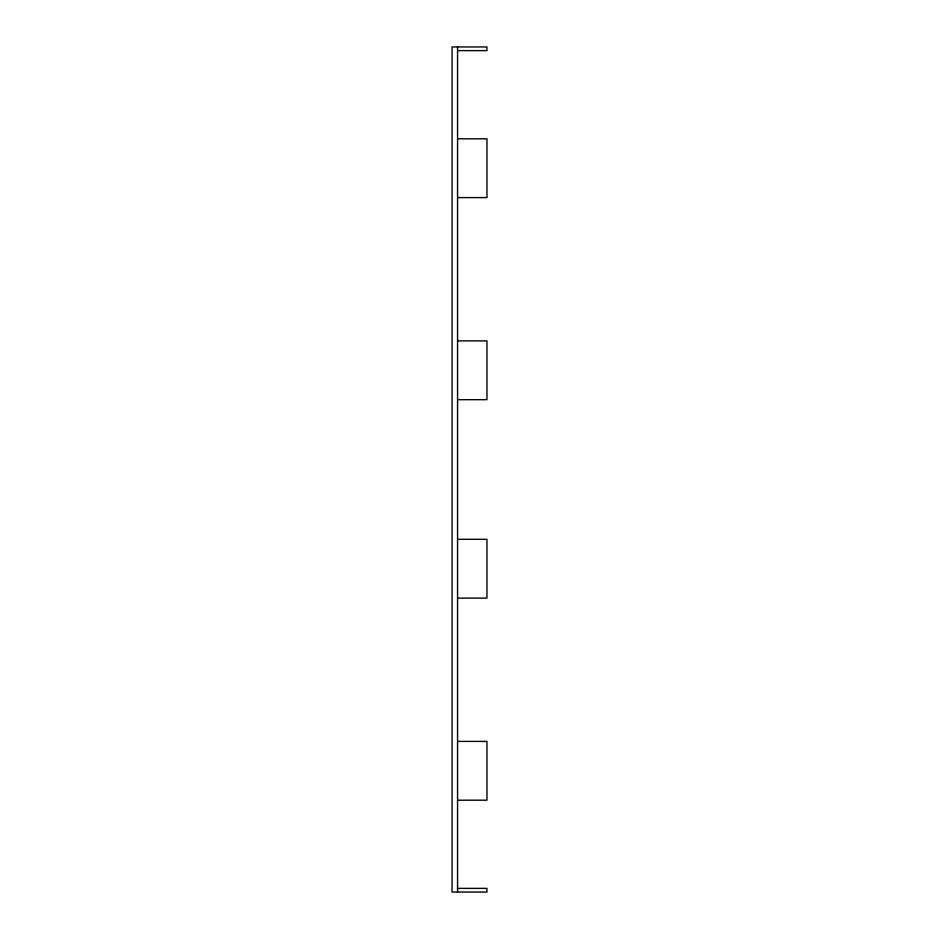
<?xml version="1.0" encoding="UTF-8"?>
<svg xmlns="http://www.w3.org/2000/svg" width="939" height="939" viewBox="0 0 939 939"><rect width="100%" height="100%" fill="white"/><g stroke="black" fill="none" stroke-linecap="round" stroke-linejoin="round"><path stroke-width="1.41" d="M457.563 50.624L486.954 50.624L486.954 46.95L452.046 46.95L452.046 892.05L486.954 892.05L486.954 888.376L457.563 888.376M457.563 138.808L486.954 138.808L486.954 197.601L457.563 197.601M457.563 340.892L486.954 340.892L486.954 399.685L457.563 399.685M457.563 539.315L486.954 539.315L486.954 598.108L457.563 598.108M457.563 741.399L486.954 741.399L486.954 800.192L457.563 800.192M457.563 46.95L457.563 892.05"/></g></svg>
